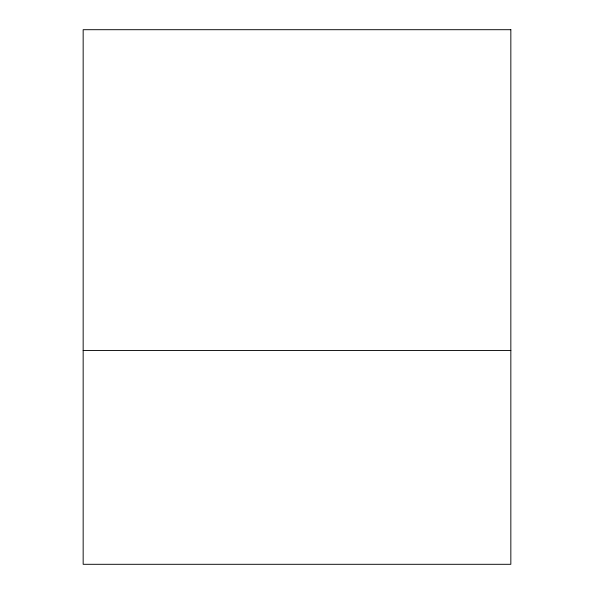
<?xml version="1.0" encoding="UTF-8"?>
<svg xmlns="http://www.w3.org/2000/svg" width="594" height="594" viewBox="0 0 594 594"><rect width="100%" height="100%" fill="white"/><g stroke="black" fill="none" stroke-linecap="round" stroke-linejoin="round"><path stroke-width="0.89" d="M83.16 350.46L510.84 350.46M510.84 29.7L83.16 29.7L83.16 564.3L510.84 564.3L510.84 29.7"/></g></svg>
